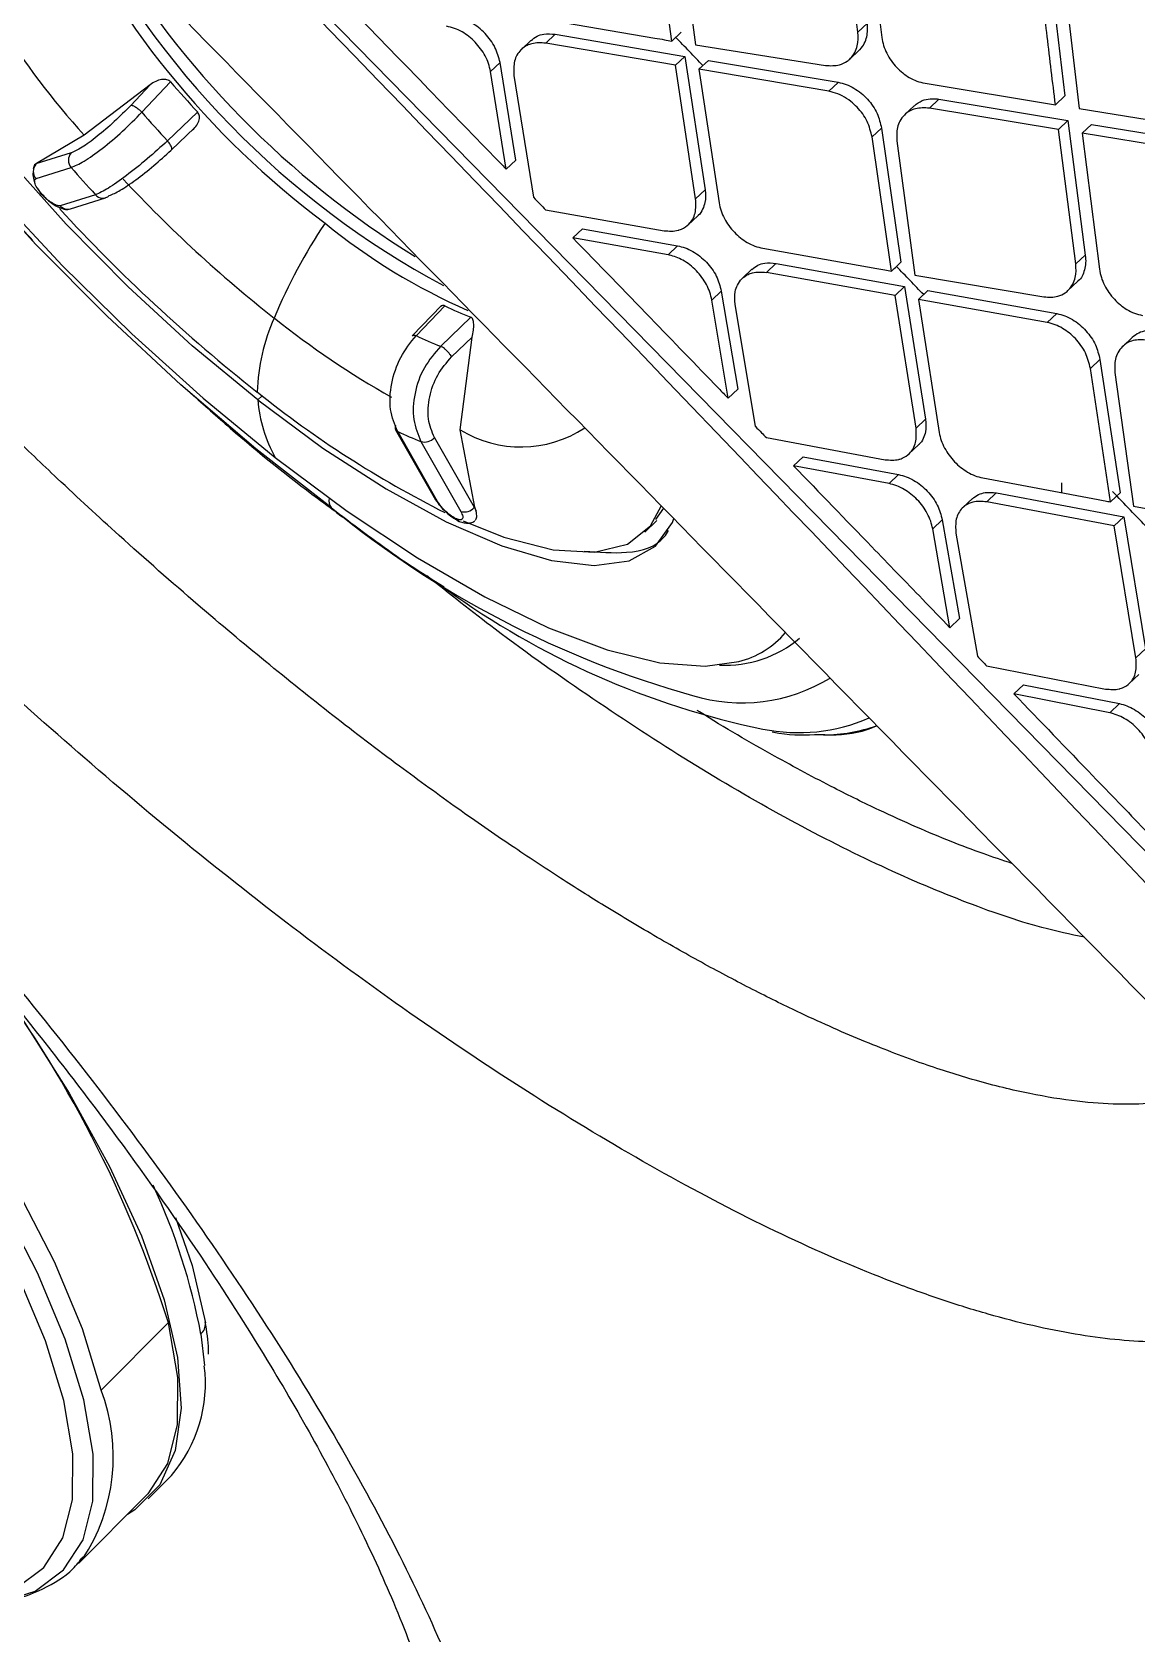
# Model space of a CAD drawing. Extents: x 0 to 84, y -21 to 126.
# Drawn here: x 70.437 to 71.677, y 60.236 to 62.032 of the extents above; entities that cross this region are included whole.
import ezdxf

# ---------------------------------------------------------------- set-up
doc = ezdxf.new("R2010")
doc.units = 0
doc.header["$MEASUREMENT"] = 0
doc.layers.add('1', color=4, linetype='Continuous')

# ---------------------------------------------------------------- blocks, each defined once
blk = doc.blocks.new('PRODIGY')
at = {"layer": '1', "color": 3, "linetype": 'Continuous', "lineweight": 25}
for p, q in [((71.8946, 60.9005), (69.4933, 63.3515)), ((71.1551, 62.0218), (71.1339, 62.1728)), ((71.1619, 62.1687), (71.1815, 62.0174)), ((71.3639, 62.0317), (71.3448, 62.183)), ((71.3716, 62.1788), (71.3906, 62.0259)), ((71.5779, 62.1143), (71.5959, 61.9604)), ((71.5941, 62.1002), (71.6119, 61.9461)), ((71.0096, 62.0465), (71.1361, 62.0251)), ((71.3639, 62.0317), (71.3745, 62.0417)), ((71.0137, 62.0194), (71.0244, 62.0294)), ((71.0244, 62.0294), (71.1697, 62.0046)), ((71.1551, 62.0218), (71.1657, 62.0319)), ((70.9971, 62.0225), (70.9864, 62.0124)), ((71.1591, 61.9946), (71.0137, 62.0194)), ((71.1815, 62.0174), (71.3275, 61.9943)), ((71.3548, 62.0016), (71.3654, 62.0116)), ((70.9517, 61.9876), (70.9624, 61.9977)), ((70.9693, 61.8782), (70.9517, 61.9876)), ((70.98, 61.8883), (70.9624, 61.9977)), ((71.1591, 61.9946), (71.1697, 62.0046)), ((71.1818, 61.845), (71.1591, 61.9946)), ((71.1698, 62.0046), (71.1925, 61.8551)), ((71.1855, 61.9901), (71.1962, 62.0001)), ((71.1855, 61.9901), (71.1883, 61.9709)), ((71.3311, 61.9654), (71.1855, 61.9901)), ((71.1962, 62.0001), (71.3417, 61.9755)), ((70.57, 61.9727), (70.4958, 61.9162)), ((70.57, 61.9727), (70.5482, 61.9496)), ((70.5929, 61.9759), (70.5607, 61.942)), ((70.978, 61.9831), (71, 61.8466)), ((71.1883, 61.9709), (71.208, 61.8404)), ((71.3311, 61.9654), (71.3417, 61.9754)), ((71.4391, 61.9744), (71.5853, 61.9504)), ((71.4441, 61.9466), (71.4547, 61.9566)), ((71.4547, 61.9566), (71.5994, 61.9326)), ((71.5853, 61.9504), (71.5959, 61.9604)), ((70.5894, 61.9098), (70.6232, 61.9419)), ((71.4271, 61.9493), (71.4165, 61.9393)), ((71.5887, 61.9226), (71.4441, 61.9466)), ((71.6119, 61.9461), (71.7585, 61.9224)), ((70.4958, 61.9162), (70.4423, 61.8844)), ((70.594, 61.8999), (70.6194, 61.924)), ((71.3903, 61.9242), (71.3797, 61.9142)), ((71.3903, 61.9242), (71.4121, 61.7738)), ((71.5994, 61.9326), (71.5887, 61.9226)), ((71.6083, 61.7718), (71.5887, 61.9226)), ((71.5994, 61.9326), (71.6189, 61.7818)), ((71.6153, 61.9183), (71.6259, 61.9283)), ((71.7617, 61.8944), (71.6153, 61.9183)), ((71.6153, 61.9183), (71.6348, 61.7658)), ((71.6259, 61.9283), (71.7723, 61.9044)), ((71.4014, 61.7637), (71.3797, 61.9142)), ((71.4075, 61.9099), (71.4277, 61.7591)), ((70.4401, 61.8828), (70.4387, 61.8786)), ((70.4423, 61.8844), (70.4401, 61.8828)), ((70.4401, 61.8828), (70.4418, 61.8839)), ((70.4812, 61.8963), (70.4418, 61.8839)), ((70.4418, 61.8839), (70.4423, 61.8844)), ((70.4419, 61.8675), (70.4813, 61.8799)), ((70.98, 61.8883), (70.9693, 61.8782)), ((70.444, 61.856), (70.447, 61.8513)), ((70.447, 61.8509), (70.4484, 61.8494)), ((70.4493, 61.8493), (70.448, 61.8508)), ((70.5086, 61.8494), (70.4691, 61.837)), ((70.4805, 61.8336), (70.52, 61.8461)), ((71.1818, 61.845), (71.1925, 61.8551)), ((71.0135, 61.8326), (71.1464, 61.8091)), ((71.1735, 61.8158), (71.1842, 61.8259)), ((71.0547, 61.8112), (71.044, 61.8012)), ((71.0547, 61.8112), (71.1615, 61.7922)), ((71.1508, 61.7821), (71.044, 61.8012)), ((71.1508, 61.7821), (71.1615, 61.7922)), ((71.257, 61.7894), (71.3849, 61.7667)), ((71.2612, 61.7624), (71.2719, 61.7725)), ((71.272, 61.7725), (71.4162, 61.7466)), ((71.6083, 61.7718), (71.6189, 61.7818)), ((71.2449, 61.7658), (71.2342, 61.7557)), ((71.4055, 61.7366), (71.2612, 61.7624)), ((71.4277, 61.7591), (71.5725, 61.7349)), ((71.1999, 61.7313), (71.2106, 61.7414)), ((71.2106, 61.7414), (71.229, 61.6314)), ((71.4055, 61.7366), (71.4162, 61.7466)), ((71.429, 61.5878), (71.4055, 61.7366)), ((71.4162, 61.7466), (71.4397, 61.5978)), ((71.4317, 61.7319), (71.4424, 61.742)), ((71.4424, 61.742), (71.5868, 61.7162)), ((71.5994, 61.742), (71.6101, 61.752)), ((70.8966, 61.7251), (70.864, 61.6912)), ((70.9004, 61.7248), (70.8682, 61.6914)), ((71.2183, 61.6213), (71.1999, 61.7313)), ((71.2489, 61.5896), (71.2261, 61.7266)), ((71.4317, 61.7319), (71.4343, 61.7153)), ((71.5761, 61.7062), (71.4317, 61.7319)), ((70.8958, 61.6795), (70.9296, 61.7122)), ((71.4343, 61.7153), (71.455, 61.5829)), ((71.5761, 61.7062), (71.5868, 61.7162)), ((70.9081, 61.6677), (70.931, 61.6899)), ((70.9176, 61.5859), (70.931, 61.6899)), ((71.6715, 61.6895), (71.6609, 61.6794)), ((71.6246, 61.6547), (71.6353, 61.6648)), ((71.6353, 61.6648), (71.6578, 61.5151)), ((71.6471, 61.505), (71.6246, 61.6547)), ((71.6521, 61.6502), (71.6731, 61.5001)), ((71.2183, 61.6213), (71.229, 61.6314)), ((70.6906, 61.6193), (70.6954, 61.6241)), ((71.429, 61.5878), (71.4397, 61.5978)), ((70.8452, 61.586), (70.8899, 61.5075)), ((70.8923, 61.5055), (70.8476, 61.5839)), ((70.9336, 61.4987), (70.8888, 61.5771)), ((70.9341, 61.4992), (70.9176, 61.5859)), ((71.2611, 61.5771), (71.3942, 61.5523)), ((70.8737, 61.5726), (70.9184, 61.4942)), ((71.2916, 61.5456), (71.3023, 61.5557)), ((71.3023, 61.5557), (71.4095, 61.5357)), ((71.421, 61.5588), (71.4317, 61.5689)), ((71.3987, 61.5255), (71.2916, 61.5456)), ((71.3987, 61.5255), (71.4094, 61.5356)), ((71.5039, 61.5319), (71.6332, 61.5076)), ((71.5927, 61.5156), (71.5926, 61.5264)), ((71.4923, 61.5087), (71.4816, 61.4986)), ((71.5083, 61.505), (71.519, 61.5151)), ((71.6514, 61.478), (71.5083, 61.505)), ((71.5191, 61.5151), (71.6621, 61.4881)), ((70.9138, 61.486), (70.9125, 61.4865)), ((70.9341, 61.4992), (70.9336, 61.4987)), ((70.9336, 61.4987), (70.9356, 61.4947)), ((70.9356, 61.4947), (70.9341, 61.4992)), ((71.1248, 61.4712), (71.1382, 61.4841)), ((71.1457, 61.498), (71.1369, 61.4852)), ((71.4478, 61.4747), (71.4585, 61.4848)), ((71.4585, 61.4848), (71.4779, 61.3741)), ((71.6514, 61.478), (71.6621, 61.4881)), ((71.6621, 61.4881), (71.6865, 61.3402)), ((71.6731, 61.5001), (71.8165, 61.4747)), ((70.9157, 61.4836), (70.917, 61.483)), ((71.4671, 61.3639), (71.4478, 61.4747)), ((71.4738, 61.4698), (71.4978, 61.3322)), ((71.6757, 61.33), (71.6514, 61.478)), ((71.4779, 61.3741), (71.4671, 61.3639)), ((71.6757, 61.33), (71.6865, 61.3402)), ((71.5082, 61.3213), (71.6416, 61.2952)), ((71.6681, 61.3014), (71.6788, 61.3115)), ((71.5495, 61.3), (71.5387, 61.2898)), ((71.6463, 61.2686), (71.5387, 61.2898)), ((71.5495, 61.3), (71.6571, 61.2788)), ((71.6463, 61.2686), (71.6571, 61.2788)), ((70.515, 60.5091), (70.5903, 60.5845)), ((70.6269, 60.5719), (70.6307, 60.5365)), ((70.5676, 60.3872), (70.5938, 60.4135)), ((70.4895, 60.3147), (70.5648, 60.39))]:
    blk.add_line(p, q, dxfattribs=at)
at = {"layer": '1', "color": 3, "linetype": 'Continuous', "lineweight": 25, "flags": 128}
for points in [[(70.0684, 62.4443), (70.0687, 62.4251), (70.077, 62.3706), (70.0956, 62.3088), (70.1244, 62.2407), (70.1629, 62.1674), (70.2103, 62.0902), (70.2659, 62.0105), (70.3287, 61.9295), (70.3977, 61.8488), (70.4716, 61.7696), (70.5493, 61.6933), (70.6293, 61.6213), (70.7103, 61.5547)], [(70.7729, 61.4987), (70.6885, 61.5644), (70.6043, 61.6363), (70.5217, 61.7131), (70.4418, 61.7938), (70.3661, 61.877), (70.2956, 61.9613), (70.2316, 62.0456), (70.1749, 62.1284), (70.1265, 62.2084), (70.0872, 62.2844), (70.0576, 62.3552), (70.039, 62.4161)], [(70.6906, 61.6193), (70.6172, 61.6801), (70.5451, 61.7463), (70.4758, 61.8166), (70.4108, 61.8892), (70.3518, 61.9627), (70.2999, 62.0353), (70.2564, 62.1055), (70.2221, 62.1716), (70.1979, 62.2323), (70.1844, 62.286), (70.1817, 62.3318), (70.19, 62.3684), (70.2091, 62.3951), (70.2386, 62.4114), (70.2479, 62.4138)], [(70.447, 61.8513), (70.447, 61.8512), (70.447, 61.8509), (70.4474, 61.8507), (70.448, 61.8508)], [(70.4493, 61.8493), (70.4487, 61.8492), (70.4484, 61.8494)], [(70.6906, 61.6193), (70.7637, 61.5654), (70.8346, 61.5195), (70.902, 61.4827), (70.9643, 61.4557), (71.02, 61.4393), (71.068, 61.4337), (71.1072, 61.4391), (71.1366, 61.4553), (71.1557, 61.4821), (71.1575, 61.4864)], [(70.515, 60.5091), (70.4939, 60.5777), (70.4625, 60.6528), (70.4213, 60.7331), (70.3707, 60.8177), (70.3116, 60.9051), (70.2449, 60.9942), (70.1714, 61.0837), (70.0923, 61.1723), (70.0088, 61.2586), (69.9219, 61.3413), (69.8331, 61.4194), (69.7436, 61.4917), (69.6547, 61.5571)], [(70.3767, 60.2682), (70.3994, 60.2707), (70.4411, 60.2838), (70.4729, 60.3075), (70.4946, 60.3413), (70.5057, 60.3847), (70.506, 60.4372), (70.4957, 60.498), (70.4747, 60.5661), (70.4435, 60.6406), (70.4025, 60.7205), (70.3523, 60.8045), (70.2936, 60.8913), (70.2273, 60.9799), (70.1543, 61.0688), (70.0758, 61.1567), (69.9928, 61.2424), (69.9065, 61.3247), (69.8183, 61.4023), (69.7294, 61.474), (69.641, 61.539)], [(70.7103, 61.5547), (70.7909, 61.4947), (70.8697, 61.4423), (70.9455, 61.3984), (71.0168, 61.3639), (71.0825, 61.3391), (71.1415, 61.3247), (71.1926, 61.3208), (71.2301, 61.326)], [(70.3241, 60.2719), (70.3287, 60.2716), (70.3786, 60.274), (70.4195, 60.2869), (70.4508, 60.3101), (70.4721, 60.3433), (70.483, 60.386), (70.4833, 60.4376), (70.4731, 60.4973), (70.4526, 60.5642), (70.4219, 60.6374), (70.3817, 60.7158), (70.3323, 60.7983), (70.2747, 60.8837), (70.2095, 60.9706), (70.1379, 61.0579), (70.0607, 61.1443), (69.9791, 61.2285), (69.8944, 61.3093), (69.8077, 61.3855), (69.7204, 61.456), (69.6336, 61.5198)], [(71.6471, 61.505), (71.6531, 61.5107), (71.6578, 61.5151)], [(70.921, 61.4836), (70.9668, 61.4656), (71.0219, 61.4513), (71.0684, 61.4486), (71.1052, 61.4577), (71.1313, 61.4783), (71.1434, 61.5008)], [(70.4018, 60.9619), (70.4246, 60.9285), (70.479, 60.8422), (70.5244, 60.7597), (70.5601, 60.682), (70.5856, 60.6103), (70.6006, 60.5457), (70.6047, 60.489), (70.598, 60.4412), (70.5806, 60.403), (70.5526, 60.3748), (70.5444, 60.3696)], [(70.5985, 60.7027), (70.617, 60.6487), (70.6319, 60.5844)], [(70.5903, 60.5845), (70.6007, 60.5233), (70.6004, 60.4705), (70.5892, 60.4267), (70.5675, 60.3927), (70.5648, 60.39)], [(70.4895, 60.3147), (70.4921, 60.3174), (70.4942, 60.3197)]]:
    blk.add_lwpolyline(points, dxfattribs=at)
at = {"layer": '1', "color": 3, "linetype": 'Continuous', "lineweight": 25}
for centre, radius, start, end in [((71.1604, 62.5175), 0.8962, 201.8123, 222.1368), ((71.3544, 62.6048), 0.9828, 204.7291, 233.2335), ((71.3637, 62.6142), 0.9834, 206.8603, 241.7986), ((71.4144, 62.6656), 1.0409, 210.6988, 238.2887), ((71.5088, 62.7636), 1.208, 220.6959, 222.8582), ((71.4777, 62.7324), 1.2107, 220.7566, 222.7964), ((70.4509, 61.8757), 0.0122, 138.1931, 222.3981), ((70.4904, 61.8882), 0.0122, 138.213, 222.3782), ((71.5754, 62.8299), 1.4489, 220.9671, 222.5835), ((71.6364, 62.8884), 1.4987, 222.9591, 231.7689), ((70.5168, 61.8563), 0.0107, 219.9116, 312.5954), ((71.8623, 63.115), 1.8934, 222.5771, 231.7424), ((70.4774, 61.8441), 0.0109, 220.5424, 286.5602), ((71.2821, 61.4719), 0.6211, 146.1829, 157.3386), ((71.2009, 62.3495), 0.687, 230.7377, 246.4467), ((71.0766, 62.0918), 0.4071, 244.3638, 248.8319), ((70.9068, 61.6221), 0.2169, 155.7478, 178.3676), ((71.3394, 62.5026), 1.0117, 231.4588, 240.4538), ((71.0441, 62.0601), 0.4085, 244.493, 248.7028), ((71.434, 62.5551), 1.1885, 231.2433, 243.3241), ((70.8484, 61.6319), 0.1582, 184.5402, 209.199), ((70.8497, 61.5886), 0.00512, 151.382, 245.3404), ((71.0525, 62.0216), 0.4832, 244.9094, 248.284), ((70.8775, 61.5876), 0.0155, 255.7698, 317.0767), ((70.9858, 61.6971), 0.1305, 238.4992, 303.2968), ((70.7834, 61.5064), 0.013, 168.164, 216.2343), ((70.8941, 61.51), 0.00481, 210.4512, 248.3275), ((71.4778, 62.3595), 1.1126, 230.6862, 254.3766), ((70.8644, 61.5939), 0.132, 226.1098, 233.2876), ((70.9185, 61.4898), 0.00682, 208.6569, 245.844), ((70.9196, 61.4891), 0.00664, 208.2548, 255.5526), ((70.9222, 61.5092), 0.0155, 255.7567, 317.085), ((71.4461, 62.1587), 0.9279, 234.0666, 258.2538), ((71.2054, 61.4241), 0.1012, 284.1224, 319.6297), ((71.2152, 61.4503), 0.1285, 267.116, 310.3404), ((71.2338, 61.4689), 0.1892, 252.9161, 301.466), ((71.2971, 61.4457), 0.1994, 258.4591, 293.427), ((71.3241, 61.4295), 0.1857, 270.3815, 289.1178), ((69.3401, 60.1929), 1.3101, 17.3889, 37.1391), ((69.9391, 60.4431), 0.6997, 10.6125, 25.0144), ((70.6156, 60.5837), 0.0163, 313.7309, 2.3058), ((70.473, 60.5167), 0.1589, 319.4923, 7.1476), ((70.3186, 60.4348), 0.21, 326.7409, 20.7263)]:
    blk.add_arc(centre, radius, start, end, dxfattribs=at)
for points, knots in [([(65.9062, 66.8263), (66.0398, 66.6902), (66.3114, 66.4135), (66.7112, 66.0071), (67.0952, 65.617), (67.4487, 65.2582), (67.7716, 64.9305), (68.0462, 64.6519), (68.2761, 64.4186), (68.4654, 64.2264), (68.6359, 64.0533), (68.7883, 63.8985), (68.9326, 63.7518), (69.0977, 63.5839), (69.2992, 63.3791), (69.5434, 63.1306), (69.8182, 62.8509), (70.1236, 62.5399), (70.4595, 62.1977), (70.8181, 61.8321), (71.1983, 61.4444), (71.5992, 61.0358), (72.0275, 60.5996), (72.4687, 60.1506), (72.7675, 59.8472), (72.9142, 59.6983)], [0, 0, 0, 0, 0.057228, 0.116342, 0.171086, 0.221472, 0.267495, 0.309155, 0.33883, 0.365816, 0.390114, 0.411724, 0.431001, 0.451886, 0.482371, 0.517227, 0.556456, 0.600057, 0.648032, 0.700383, 0.753757, 0.811031, 0.872192, 0.937257, 1, 1, 1, 1]), ([(72.9374, 59.7558), (72.937, 59.7562), (72.9338, 59.7596), (72.923, 59.771), (72.8846, 59.8115), (72.7414, 59.9628), (72.1845, 60.5521), (71.084, 61.7179), (70.0741, 62.7531), (69.4924, 63.3494)], [0, 0, 0, 0, 0.000353, 0.002828, 0.009436, 0.033986, 0.128384, 0.49802, 1, 1, 1, 1]), ([(71.9162, 60.6501), (71.9144, 60.6477), (71.9107, 60.643), (71.9047, 60.6362), (71.8985, 60.6298), (71.892, 60.6236), (71.8852, 60.6177), (71.8781, 60.6121), (71.8707, 60.6068), (71.863, 60.6018), (71.855, 60.5971), (71.8467, 60.5927), (71.8382, 60.5886), (71.8135, 60.578), (71.7686, 60.5657), (71.6945, 60.561), (71.6088, 60.5696), (71.5275, 60.5884), (71.4576, 60.6101), (71.3842, 60.6366), (71.2871, 60.678), (71.1635, 60.7412), (71.0349, 60.8162), (70.9035, 60.9014), (70.7721, 60.9949), (70.6413, 61.0959), (70.5142, 61.2013), (70.3905, 61.3108), (70.2713, 61.423), (70.1553, 61.539), (70.0414, 61.66), (69.9301, 61.786), (69.8218, 61.9171), (69.7195, 62.0506), (69.6251, 62.1845), (69.5401, 62.3168), (69.466, 62.4455), (69.4048, 62.5682), (69.3568, 62.6831), (69.3223, 62.7888), (69.3016, 62.8835), (69.2943, 62.967), (69.2988, 63.0269), (69.3083, 63.0692), (69.3164, 63.0929), (69.3242, 63.1104), (69.3306, 63.1226), (69.3376, 63.1343), (69.3429, 63.1415), (69.3455, 63.1451)], [0, 0, 0, 0, 0.004846, 0.00969, 0.014534, 0.019379, 0.024226, 0.029076, 0.033931, 0.038791, 0.043658, 0.048532, 0.053415, 0.058308, 0.089235, 0.120012, 0.152032, 0.18434, 0.200734, 0.217099, 0.250018, 0.282937, 0.315683, 0.3481, 0.380014, 0.410781, 0.441715, 0.470949, 0.500015, 0.529147, 0.558258, 0.58875, 0.620001, 0.652036, 0.68433, 0.71708, 0.749997, 0.782917, 0.815661, 0.848077, 0.879993, 0.910754, 0.941692, 0.956519, 0.971325, 0.978527, 0.985704, 0.992861, 1, 1, 1, 1]), ([(71.7801, 60.8516), (71.7781, 60.8505), (71.7632, 60.8418), (71.723, 60.8327), (71.6678, 60.8279), (71.6093, 60.8323), (71.556, 60.8408), (71.4984, 60.855), (71.4367, 60.8745), (71.3715, 60.8993), (71.3081, 60.9273), (71.2486, 60.9565), (71.1949, 60.9848), (71.1384, 61.0166), (71.0832, 61.0495), (71.0287, 61.0839), (70.9739, 61.1201), (70.9136, 61.1618), (70.8467, 61.2104), (70.7747, 61.2653), (70.6993, 61.3256), (70.6192, 61.3927), (70.5412, 61.4614), (70.4714, 61.5257), (70.386, 61.6073), (70.2854, 61.7089), (70.152, 61.8543), (70.0336, 61.9952), (69.927, 62.1349), (69.8627, 62.2267), (69.821, 62.2899), (69.7969, 62.3275), (69.7715, 62.3687), (69.7471, 62.4099), (69.7274, 62.4448), (69.7162, 62.4652), (69.7069, 62.4825), (69.684, 62.5261), (69.6525, 62.5915), (69.6203, 62.6693), (69.5965, 62.7371), (69.5788, 62.8009), (69.5645, 62.8745), (69.5604, 62.9521), (69.571, 63.024), (69.5912, 63.058), (69.6001, 63.0729)], [0, 0, 0, 0, 0.0043841, 0.0331205, 0.0701719, 0.0913783, 0.1142203, 0.138694, 0.1604653, 0.1837971, 0.2086498, 0.225393, 0.2426575, 0.2604174, 0.2786437, 0.2935702, 0.3099985, 0.3278784, 0.3471458, 0.368964, 0.3909146, 0.4129376, 0.4389606, 0.4595471, 0.4749952, 0.5159129, 0.5522433, 0.603997, 0.6386969, 0.6742971, 0.6851693, 0.6955238, 0.7084411, 0.7228629, 0.7338137, 0.7412805, 0.742342, 0.7504288, 0.7832638, 0.8071537, 0.8317052, 0.8577553, 0.8817325, 0.9239756, 0.9666536, 1, 1, 1, 1]), ([(68.373, 62.1726), (68.3748, 62.1749), (68.3785, 62.1797), (68.3845, 62.1865), (68.3907, 62.1929), (68.3972, 62.1991), (68.404, 62.205), (68.4111, 62.2106), (68.4185, 62.2159), (68.4262, 62.2209), (68.4342, 62.2256), (68.4425, 62.23), (68.451, 62.2341), (68.4757, 62.2447), (68.5206, 62.257), (68.5947, 62.2617), (68.6804, 62.2531), (68.7617, 62.2343), (68.8316, 62.2126), (68.905, 62.1861), (69.0021, 62.1447), (69.1257, 62.0815), (69.2543, 62.0065), (69.3857, 61.9213), (69.5171, 61.8278), (69.6479, 61.7268), (69.775, 61.6214), (69.8987, 61.5119), (70.0179, 61.3997), (70.1339, 61.2837), (70.2478, 61.1627), (70.3591, 61.0367), (70.4674, 60.9056), (70.5697, 60.7721), (70.6641, 60.6381), (70.7491, 60.5059), (70.8232, 60.3772), (70.8844, 60.2545), (70.9324, 60.1396), (70.9669, 60.0339), (70.9876, 59.9392), (70.9949, 59.8557), (70.9904, 59.7958), (70.9809, 59.7535), (70.9728, 59.7298), (70.965, 59.7123), (70.9586, 59.7001), (70.9516, 59.6884), (70.9463, 59.6812), (70.9437, 59.6776)], [0, 0, 0, 0, 0.004846, 0.00969, 0.014534, 0.019379, 0.024226, 0.029076, 0.033931, 0.038791, 0.043658, 0.048532, 0.053415, 0.058308, 0.089235, 0.120012, 0.152032, 0.18434, 0.200734, 0.217099, 0.250018, 0.282937, 0.315683, 0.3481, 0.380014, 0.410781, 0.441715, 0.470949, 0.500015, 0.529147, 0.558258, 0.58875, 0.620001, 0.652036, 0.68433, 0.71708, 0.749997, 0.782917, 0.815661, 0.848077, 0.879993, 0.910754, 0.941692, 0.956518, 0.971325, 0.978527, 0.985704, 0.992861, 1, 1, 1, 1]), ([(70.9437, 59.6776), (70.9418, 59.6752), (70.9381, 59.6705), (70.9322, 59.6637), (70.926, 59.6572), (70.9195, 59.651), (70.9127, 59.6452), (70.9056, 59.6396), (70.8982, 59.6343), (70.8905, 59.6293), (70.8825, 59.6246), (70.8742, 59.6202), (70.8656, 59.616), (70.841, 59.6055), (70.796, 59.5932), (70.722, 59.5885), (70.6363, 59.5971), (70.555, 59.6159), (70.4851, 59.6376), (70.4117, 59.664), (70.3146, 59.7055), (70.191, 59.7686), (70.0624, 59.8437), (69.931, 59.9289), (69.7995, 60.0224), (69.6688, 60.1233), (69.5416, 60.2288), (69.4179, 60.3382), (69.2987, 60.4504), (69.1827, 60.5665), (69.0689, 60.6875), (68.9576, 60.8135), (68.8492, 60.9446), (68.7469, 61.0781), (68.6525, 61.212), (68.5676, 61.3442), (68.4935, 61.473), (68.4322, 61.5956), (68.3843, 61.7106), (68.3498, 61.8163), (68.3291, 61.911), (68.3218, 61.9945), (68.3263, 62.0544), (68.3357, 62.0967), (68.3438, 62.1203), (68.3516, 62.1378), (68.3581, 62.1501), (68.3651, 62.1617), (68.3704, 62.169), (68.373, 62.1726)], [0, 0, 0, 0, 0.004846, 0.00969, 0.014534, 0.019379, 0.024226, 0.029076, 0.033931, 0.038791, 0.043658, 0.048532, 0.053415, 0.058308, 0.089235, 0.120012, 0.152032, 0.18434, 0.200734, 0.217099, 0.250018, 0.282937, 0.315683, 0.3481, 0.380014, 0.410781, 0.441715, 0.470949, 0.500015, 0.529147, 0.558258, 0.58875, 0.620001, 0.652036, 0.68433, 0.71708, 0.749997, 0.782917, 0.815661, 0.848077, 0.879993, 0.910754, 0.941692, 0.956518, 0.971325, 0.978527, 0.985704, 0.992861, 1, 1, 1, 1]), ([(68.7186, 62.1718), (68.7267, 62.1739), (68.7415, 62.1777), (68.7768, 62.1759), (68.8124, 62.1706), (68.8431, 62.164), (68.8725, 62.1565), (68.9136, 62.1444), (68.9803, 62.1207), (69.0788, 62.0774), (69.1925, 62.0181), (69.3109, 61.9476), (69.4271, 61.8708), (69.5449, 61.7864), (69.6692, 61.6901), (69.8042, 61.5774), (69.9345, 61.4599), (70.0585, 61.3403), (70.176, 61.2196), (70.2943, 61.0896), (70.4165, 60.9451), (70.5304, 60.7982), (70.6289, 60.6579), (70.7024, 60.5423), (70.7585, 60.4451), (70.805, 60.3559), (70.8382, 60.2834), (70.8633, 60.2206), (70.8811, 60.1697), (70.8964, 60.1176), (70.9071, 60.0682), (70.9123, 60.0257), (70.9105, 60.0084), (70.9095, 59.9993)], [0, 0, 0, 0, 0.040146, 0.073526, 0.099264, 0.116738, 0.128326, 0.141135, 0.17162, 0.208664, 0.248082, 0.285283, 0.320071, 0.352934, 0.388464, 0.427239, 0.468692, 0.501339, 0.536985, 0.576006, 0.614375, 0.661191, 0.702337, 0.737288, 0.765773, 0.793838, 0.826364, 0.844325, 0.866285, 0.893304, 0.924973, 0.960754, 1, 1, 1, 1]), ([(70.1487, 62.1643), (70.1498, 62.1625), (70.1731, 62.1233), (70.2256, 62.0505), (70.3049, 61.9473), (70.3762, 61.8634), (70.4221, 61.8152), (70.4384, 61.7981)], [0, 0, 0, 0, 0.014681, 0.305402, 0.583524, 0.851976, 1, 1, 1, 1]), ([(70.8773, 59.9329), (70.8756, 59.9307), (70.8723, 59.9264), (70.8669, 59.9203), (70.8612, 59.9143), (70.8551, 59.9087), (70.8488, 59.9033), (70.8421, 59.8981), (70.8351, 59.8932), (70.8278, 59.8886), (70.8201, 59.8843), (70.8121, 59.8803), (70.8037, 59.8765), (70.7951, 59.8731), (70.786, 59.87), (70.7767, 59.8672), (70.7607, 59.8631), (70.7311, 59.8579), (70.6808, 59.8556), (70.6103, 59.8625), (70.5267, 59.8813), (70.4314, 59.9131), (70.3309, 59.956), (70.2214, 60.0118), (70.1126, 60.0749), (69.9968, 60.1497), (69.8822, 60.2311), (69.7644, 60.322), (69.618, 60.4433), (69.4706, 60.5777), (69.3258, 60.7232), (69.2124, 60.8453), (69.1018, 60.9734), (68.9937, 61.1092), (68.8969, 61.2429), (68.8104, 61.3753), (68.7554, 61.4699), (68.7118, 61.5529), (68.6783, 61.6228), (68.6435, 61.7071), (68.6162, 61.7887), (68.5987, 61.8619), (68.5918, 61.9145), (68.5901, 61.9493), (68.5901, 61.9722), (68.5915, 61.9939), (68.5941, 62.0143), (68.5978, 62.0335), (68.6027, 62.0515), (68.6087, 62.0682), (68.6158, 62.0837), (68.6238, 62.098), (68.63, 62.1067), (68.633, 62.111)], [0, 0, 0, 0, 0.0050201, 0.0100724, 0.0151567, 0.0202726, 0.0254196, 0.0305975, 0.0358058, 0.041044, 0.0463117, 0.0516085, 0.0569338, 0.0622872, 0.067668, 0.0730757, 0.0785097, 0.0943956, 0.1200509, 0.1504842, 0.1843674, 0.2155713, 0.2500284, 0.2819464, 0.3157203, 0.3451496, 0.3800121, 0.4107816, 0.4417667, 0.4999585, 0.5327846, 0.5668557, 0.6020133, 0.6381234, 0.6779645, 0.7123408, 0.7499459, 0.7607629, 0.7875638, 0.8150476, 0.8434464, 0.8729878, 0.8979075, 0.9085714, 0.9191452, 0.9296243, 0.9400044, 0.9502814, 0.9604516, 0.9705115, 0.9804581, 0.9902884, 1, 1, 1, 1]), ([(71.5853, 61.9504), (71.5823, 61.9759), (71.5763, 62.025), (71.5707, 62.0747), (71.5679, 62.0989), (71.5679, 62.0993), (71.5677, 62.101), (71.5674, 62.1026), (71.5673, 62.1042), (71.5673, 62.1043), (71.5673, 62.1044), (71.5673, 62.1044)], [0, 0, 0, 0, 0.49733, 0.959969, 0.966027, 0.968166, 0.968423, 0.997881, 0.9994, 0.999937, 1, 1, 1, 1]), ([(70.7961, 62.0566), (70.825, 62.0269), (70.8797, 61.9705), (70.9374, 61.911), (70.9663, 61.8813), (70.9693, 61.8782)], [0, 0, 0, 0, 0.5, 0.948209, 1, 1, 1, 1]), ([(70.9624, 61.9977), (70.9609, 62.0034), (70.9579, 62.0148), (70.9461, 62.031), (70.9331, 62.0411), (70.9217, 62.0465), (70.916, 62.0478), (70.9131, 62.0484)], [0, 0, 0, 0, 0.244865, 0.492328, 0.743295, 0.871041, 1, 1, 1, 1]), ([(71.3653, 62.0117), (71.3656, 62.0119), (71.368, 62.0139), (71.3711, 62.0187), (71.3749, 62.0281), (71.3747, 62.0364), (71.3745, 62.0417)], [0, 0, 0, 0, 0.037608, 0.307483, 0.558105, 1, 1, 1, 1]), ([(70.9517, 61.9876), (70.9511, 61.9906), (70.9498, 61.9964), (70.9447, 62.0079), (70.9351, 62.0211), (70.9223, 62.031), (70.9112, 62.0364), (70.9054, 62.0377), (70.9025, 62.0384)], [0, 0, 0, 0, 0.129014, 0.255501, 0.500103, 0.740851, 0.868218, 1, 1, 1, 1]), ([(70.9972, 62.0224), (70.9993, 62.0241), (71.0034, 62.0274), (71.0126, 62.0303), (71.02, 62.0297), (71.0244, 62.0294)], [0, 0, 0, 0, 0.301212, 0.584195, 1, 1, 1, 1]), ([(71.1361, 62.0251), (71.1397, 62.0245), (71.146, 62.0234), (71.1523, 62.0223), (71.1551, 62.0218)], [0, 0, 0, 0, 0.559962, 1, 1, 1, 1]), ([(71.19, 61.9943), (71.1849, 61.9995), (71.1748, 62.0101), (71.1646, 62.0206), (71.1594, 62.0259)], [0, 0, 0, 0, 0.496741, 1, 1, 1, 1]), ([(71.3275, 61.9943), (71.3329, 61.9941), (71.3419, 61.9937), (71.3508, 61.9982), (71.3564, 62.003), (71.3605, 62.0086), (71.3643, 62.0182), (71.364, 62.0264), (71.3639, 62.0317)], [0, 0, 0, 0, 0.248977, 0.413119, 0.499205, 0.639541, 0.769904, 1, 1, 1, 1]), ([(71.3906, 62.0259), (71.3912, 62.0228), (71.3923, 62.0169), (71.3971, 62.0051), (71.4064, 61.9919), (71.419, 61.9819), (71.4301, 61.9765), (71.436, 61.9751), (71.4391, 61.9744)], [0, 0, 0, 0, 0.1282644, 0.254604, 0.5005676, 0.7345832, 0.8634845, 1, 1, 1, 1]), ([(71.0137, 62.0194), (71.0082, 62.0197), (71.0007, 62.0201), (70.9916, 62.0166), (70.984, 62.0111), (70.9773, 61.9999), (70.9778, 61.9887), (70.978, 61.9831)], [0, 0, 0, 0, 0.249481, 0.342738, 0.500393, 0.750377, 1, 1, 1, 1]), ([(70.5929, 61.9759), (70.5923, 61.9765), (70.5911, 61.9776), (70.5887, 61.9786), (70.5859, 61.9789), (70.5815, 61.9785), (70.5758, 61.9768), (70.572, 61.9741), (70.57, 61.9727)], [0, 0, 0, 0, 0.094209, 0.190476, 0.298323, 0.424544, 0.701616, 1, 1, 1, 1]), ([(71.3417, 61.9755), (71.3447, 61.9748), (71.3506, 61.9734), (71.3594, 61.9691), (71.3676, 61.9635), (71.377, 61.9545), (71.3863, 61.941), (71.389, 61.9297), (71.3903, 61.9242)], [0, 0, 0, 0, 0.134031, 0.265409, 0.394201, 0.520489, 0.76473, 1, 1, 1, 1]), ([(71.3797, 61.9142), (71.3782, 61.9201), (71.3754, 61.9319), (71.3654, 61.9455), (71.3554, 61.9547), (71.3463, 61.9606), (71.3378, 61.964), (71.3328, 61.9651), (71.3311, 61.9655)], [0, 0, 0, 0, 0.25068, 0.499547, 0.623615, 0.771016, 0.922894, 1, 1, 1, 1]), ([(71.4272, 61.9492), (71.43, 61.9514), (71.435, 61.9553), (71.4437, 61.9571), (71.4502, 61.9572), (71.4535, 61.9567), (71.4547, 61.9566)], [0, 0, 0, 0, 0.375202, 0.682556, 0.890875, 1, 1, 1, 1]), ([(70.5482, 61.9496), (70.5421, 61.9435), (70.53, 61.9312), (70.5102, 61.9143), (70.4924, 61.9013), (70.485, 61.8979), (70.4812, 61.8963)], [0, 0, 0, 0, 0.249816, 0.500216, 0.750495, 1, 1, 1, 1]), ([(70.4813, 61.8799), (70.4857, 61.8818), (70.4945, 61.8857), (70.5158, 61.9007), (70.5393, 61.9202), (70.5535, 61.9347), (70.5607, 61.942)], [0, 0, 0, 0, 0.25003, 0.500033, 0.750024, 1, 1, 1, 1]), ([(70.5482, 61.9496), (70.5485, 61.9497), (70.5491, 61.9498), (70.5509, 61.9493), (70.5536, 61.9479), (70.5567, 61.9457), (70.559, 61.9437), (70.5601, 61.9426), (70.5607, 61.942)], [0, 0, 0, 0, 0.124779, 0.249378, 0.500067, 0.750638, 0.875347, 1, 1, 1, 1]), ([(70.6162, 61.921), (70.618, 61.9225), (70.6215, 61.9256), (70.6242, 61.9308), (70.6253, 61.9348), (70.6253, 61.9375), (70.6247, 61.94), (70.6237, 61.9413), (70.6232, 61.9419)], [0, 0, 0, 0, 0.298244, 0.575103, 0.701458, 0.809393, 0.905693, 1, 1, 1, 1]), ([(71.4441, 61.9466), (71.4386, 61.9468), (71.4278, 61.9473), (71.4168, 61.9407), (71.4108, 61.9325), (71.407, 61.9231), (71.4073, 61.915), (71.4075, 61.9099)], [0, 0, 0, 0, 0.249106, 0.498535, 0.642582, 0.774313, 1, 1, 1, 1]), ([(70.5894, 61.9098), (70.5819, 61.9031), (70.5668, 61.8895), (70.5429, 61.8703), (70.5217, 61.8552), (70.5129, 61.8514), (70.5086, 61.8494)], [0, 0, 0, 0, 0.24998, 0.499957, 0.74998, 1, 1, 1, 1]), ([(70.524, 61.8484), (70.5278, 61.85), (70.5353, 61.8533), (70.5536, 61.8657), (70.5741, 61.8818), (70.5869, 61.8934), (70.5932, 61.8992)], [0, 0, 0, 0, 0.24977, 0.500124, 0.750438, 1, 1, 1, 1]), ([(70.5943, 61.901), (70.5942, 61.9016), (70.594, 61.9028), (70.5929, 61.9051), (70.5913, 61.9075), (70.59, 61.9091), (70.5894, 61.9098)], [0, 0, 0, 0, 0.2594183, 0.5189967, 0.7684795, 1, 1, 1, 1]), ([(70.5932, 61.8992), (70.5935, 61.8994), (70.5942, 61.8997), (70.5942, 61.9006), (70.5943, 61.901)], [0, 0, 0, 0, 0.481279, 1, 1, 1, 1]), ([(70.4387, 61.8759), (70.4386, 61.8751), (70.4382, 61.8722), (70.4388, 61.8679), (70.4401, 61.8646), (70.4404, 61.864)], [0, 0, 0, 0, 0.241189, 0.853694, 1, 1, 1, 1]), ([(70.448, 61.8508), (70.4462, 61.853), (70.4426, 61.8573), (70.4402, 61.8627), (70.4399, 61.8662), (70.4412, 61.8671), (70.4419, 61.8675)], [0, 0, 0, 0, 0.279652, 0.559249, 0.779576, 1, 1, 1, 1]), ([(70.4483, 61.8498), (70.4495, 61.8486), (70.4519, 61.8461), (70.4573, 61.8415), (70.4645, 61.8366), (70.4713, 61.8337), (70.4761, 61.8328), (70.478, 61.8331), (70.4789, 61.8333)], [0, 0, 0, 0, 0.12053, 0.24059, 0.483235, 0.734137, 0.864685, 1, 1, 1, 1]), ([(70.4691, 61.837), (70.4678, 61.837), (70.4653, 61.8369), (70.4596, 61.84), (70.454, 61.8444), (70.4509, 61.8477), (70.4493, 61.8493)], [0, 0, 0, 0, 0.279484, 0.559034, 0.779452, 1, 1, 1, 1]), ([(71, 61.8466), (71.0025, 61.844), (71.007, 61.8393), (71.0115, 61.8347), (71.0135, 61.8326)], [0, 0, 0, 0, 0.559961, 1, 1, 1, 1]), ([(71.1464, 61.8091), (71.1519, 61.8087), (71.1575, 61.8083), (71.1626, 61.8097), (71.164, 61.8101), (71.1683, 61.8117), (71.1757, 61.8168), (71.1825, 61.8282), (71.182, 61.8394), (71.1818, 61.845)], [0, 0, 0, 0, 0.249558, 0.257725, 0.272533, 0.322118, 0.500473, 0.750548, 1, 1, 1, 1]), ([(71.1925, 61.8551), (71.1928, 61.8501), (71.1933, 61.8421), (71.1897, 61.8328), (71.1869, 61.8278), (71.1844, 61.8261), (71.1841, 61.826)], [0, 0, 0, 0, 0.428352, 0.685924, 0.971906, 1, 1, 1, 1]), ([(71.208, 61.8404), (71.2087, 61.8374), (71.2099, 61.8315), (71.215, 61.82), (71.2245, 61.8069), (71.2372, 61.7969), (71.2483, 61.7915), (71.2541, 61.7901), (71.257, 61.7894)], [0, 0, 0, 0, 0.130044, 0.256861, 0.500031, 0.73926, 0.867014, 1, 1, 1, 1]), ([(71.044, 61.8012), (71.0731, 61.7712), (71.1276, 61.7149), (71.1856, 61.655), (71.2147, 61.625), (71.2183, 61.6213)], [0, 0, 0, 0, 0.50001, 0.938372, 1, 1, 1, 1]), ([(71.1615, 61.7922), (71.1643, 61.7915), (71.17, 61.7902), (71.1786, 61.7861), (71.1867, 61.7806), (71.1963, 61.7718), (71.2062, 61.7584), (71.2091, 61.747), (71.2106, 61.7414)], [0, 0, 0, 0, 0.129408, 0.257398, 0.384051, 0.509533, 0.756274, 1, 1, 1, 1]), ([(71.1999, 61.7313), (71.1993, 61.7343), (71.198, 61.7401), (71.1929, 61.7515), (71.1831, 61.7649), (71.1683, 61.7766), (71.1565, 61.7808), (71.1513, 61.782), (71.1508, 61.7821)], [0, 0, 0, 0, 0.12906, 0.2556, 0.50041, 0.74992, 0.97342, 1, 1, 1, 1]), ([(71.245, 61.7657), (71.2471, 61.7674), (71.2512, 61.7707), (71.2604, 61.7735), (71.2676, 61.7729), (71.2719, 61.7725)], [0, 0, 0, 0, 0.304236, 0.587716, 1, 1, 1, 1]), ([(71.4014, 61.7637), (71.4034, 61.7656), (71.407, 61.769), (71.4105, 61.7723), (71.4121, 61.7738)], [0, 0, 0, 0, 0.560039, 1, 1, 1, 1]), ([(71.5725, 61.7349), (71.5778, 61.7346), (71.5867, 61.7342), (71.5954, 61.7385), (71.6011, 61.7433), (71.6051, 61.7489), (71.6088, 61.7583), (71.6085, 61.7665), (71.6083, 61.7718)], [0, 0, 0, 0, 0.248894, 0.411665, 0.499163, 0.639521, 0.769909, 1, 1, 1, 1]), ([(71.6189, 61.7818), (71.6192, 61.7788), (71.6196, 61.7729), (71.6175, 61.7627), (71.6146, 61.7549), (71.6103, 61.7525), (71.6099, 61.7522)], [0, 0, 0, 0, 0.249646, 0.49261, 0.957059, 1, 1, 1, 1]), ([(71.2261, 61.7266), (71.2258, 61.7315), (71.2252, 61.7393), (71.2285, 61.7487), (71.2333, 61.7555), (71.2394, 61.7598), (71.2484, 61.7633), (71.2558, 61.7628), (71.2612, 61.7624)], [0, 0, 0, 0, 0.216696, 0.350251, 0.500342, 0.66001, 0.750474, 1, 1, 1, 1]), ([(71.3849, 61.7667), (71.388, 61.7661), (71.3935, 61.7652), (71.399, 61.7642), (71.4014, 61.7637)], [0, 0, 0, 0, 0.560059, 1, 1, 1, 1]), ([(71.4376, 61.7374), (71.4325, 61.7427), (71.4224, 61.7532), (71.4122, 61.7638), (71.4071, 61.7691)], [0, 0, 0, 0, 0.498874, 1, 1, 1, 1]), ([(71.6348, 61.7658), (71.6354, 61.7628), (71.6365, 61.7568), (71.6414, 61.7451), (71.6507, 61.7318), (71.6631, 61.7218), (71.6742, 61.7162), (71.68, 61.7149), (71.6831, 61.7141)], [0, 0, 0, 0, 0.128157, 0.254417, 0.500669, 0.734518, 0.863407, 1, 1, 1, 1]), ([(70.9004, 61.7248), (70.8999, 61.725), (70.8988, 61.7254), (70.8969, 61.7249), (70.8957, 61.7241), (70.8951, 61.7237)], [0, 0, 0, 0, 0.32006, 0.647152, 1, 1, 1, 1]), ([(70.931, 61.6899), (70.9316, 61.6924), (70.9328, 61.6972), (70.933, 61.7032), (70.9326, 61.7073), (70.932, 61.7097), (70.931, 61.7114), (70.93, 61.712), (70.9296, 61.7122)], [0, 0, 0, 0, 0.2982311, 0.5750704, 0.7015127, 0.8093906, 0.9057094, 1, 1, 1, 1]), ([(71.6246, 61.6547), (71.6231, 61.6606), (71.6202, 61.6724), (71.6085, 61.6886), (71.5959, 61.6986), (71.5849, 61.7041), (71.5791, 61.7055), (71.5761, 61.7062)], [0, 0, 0, 0, 0.250952, 0.500105, 0.737865, 0.865992, 1, 1, 1, 1]), ([(71.5868, 61.7162), (71.5898, 61.7155), (71.5957, 61.7141), (71.6044, 61.7097), (71.6125, 61.7041), (71.6219, 61.695), (71.6312, 61.6815), (71.6339, 61.6703), (71.6353, 61.6648)], [0, 0, 0, 0, 0.134479, 0.266145, 0.395092, 0.521388, 0.76528, 1, 1, 1, 1]), ([(70.8476, 61.5839), (70.8443, 61.5919), (70.8377, 61.6077), (70.8396, 61.6379), (70.8496, 61.668), (70.862, 61.6836), (70.8682, 61.6914)], [0, 0, 0, 0, 0.250036, 0.500033, 0.750025, 1, 1, 1, 1]), ([(70.8643, 61.6913), (70.8647, 61.6916), (70.8653, 61.6921), (70.8667, 61.692), (70.8677, 61.6916), (70.8682, 61.6914)], [0, 0, 0, 0, 0.4575, 0.728708, 1, 1, 1, 1]), ([(71.6882, 61.6864), (71.6828, 61.6867), (71.672, 61.6873), (71.6612, 61.6808), (71.6553, 61.6727), (71.6516, 61.6634), (71.6519, 61.6553), (71.6521, 61.6502)], [0, 0, 0, 0, 0.249067, 0.498513, 0.64224, 0.773842, 1, 1, 1, 1]), ([(71.6989, 61.6964), (71.6948, 61.6968), (71.6877, 61.6974), (71.6784, 61.6947), (71.6739, 61.6912), (71.6716, 61.6894)], [0, 0, 0, 0, 0.385273, 0.674313, 1, 1, 1, 1]), ([(70.8958, 61.6795), (70.8892, 61.6719), (70.876, 61.6566), (70.8656, 61.6266), (70.8638, 61.5964), (70.8704, 61.5806), (70.8737, 61.5726)], [0, 0, 0, 0, 0.249978, 0.499964, 0.749957, 1, 1, 1, 1]), ([(70.8888, 61.5771), (70.886, 61.5838), (70.8805, 61.5973), (70.8823, 61.6229), (70.8913, 61.6482), (70.9025, 61.6612), (70.9081, 61.6677)], [0, 0, 0, 0, 0.249778, 0.500142, 0.750455, 1, 1, 1, 1]), ([(70.9048, 61.6723), (70.904, 61.6731), (70.9025, 61.6748), (70.9, 61.6769), (70.8977, 61.6785), (70.8964, 61.6792), (70.8958, 61.6795)], [0, 0, 0, 0, 0.259478, 0.5190497, 0.7685689, 1, 1, 1, 1]), ([(70.9081, 61.6677), (70.9076, 61.6684), (70.9067, 61.6699), (70.9054, 61.6715), (70.9048, 61.6723)], [0, 0, 0, 0, 0.481285, 1, 1, 1, 1]), ([(70.6155, 61.627), (70.6302, 61.6138), (70.6765, 61.5724), (70.7337, 61.526), (70.7765, 61.4954), (70.7859, 61.4886)], [0, 0, 0, 0, 0.265956, 0.837634, 1, 1, 1, 1]), ([(71.4397, 61.5978), (71.4401, 61.5929), (71.4406, 61.5849), (71.4371, 61.5758), (71.4344, 61.5708), (71.4319, 61.5691), (71.4317, 61.569)], [0, 0, 0, 0, 0.429012, 0.686665, 0.97264, 1, 1, 1, 1]), ([(71.2489, 61.5896), (71.2512, 61.5872), (71.2552, 61.5831), (71.2593, 61.5789), (71.2611, 61.5771)], [0, 0, 0, 0, 0.55992, 1, 1, 1, 1]), ([(71.3942, 61.5523), (71.3996, 61.5519), (71.4052, 61.5514), (71.4102, 61.5528), (71.4115, 61.5532), (71.4158, 61.5547), (71.4232, 61.5597), (71.4298, 61.571), (71.4293, 61.5822), (71.429, 61.5878)], [0, 0, 0, 0, 0.249542, 0.256966, 0.271256, 0.320421, 0.500507, 0.75066, 1, 1, 1, 1]), ([(71.455, 61.5829), (71.4557, 61.58), (71.4569, 61.5741), (71.4621, 61.5626), (71.4716, 61.5495), (71.4842, 61.5395), (71.4953, 61.534), (71.501, 61.5326), (71.5039, 61.5319)], [0, 0, 0, 0, 0.129844, 0.256544, 0.500004, 0.739097, 0.866907, 1, 1, 1, 1]), ([(71.2916, 61.5456), (71.3208, 61.5153), (71.3691, 61.4654), (71.4276, 61.4048), (71.4568, 61.3746), (71.4671, 61.3639)], [0, 0, 0, 0, 0.4999967, 0.8243341, 1, 1, 1, 1]), ([(71.4478, 61.4747), (71.4471, 61.4776), (71.4458, 61.4834), (71.4407, 61.4948), (71.431, 61.508), (71.4183, 61.518), (71.4073, 61.5234), (71.4016, 61.5248), (71.3987, 61.5255)], [0, 0, 0, 0, 0.128998, 0.255414, 0.499997, 0.740159, 0.86768, 1, 1, 1, 1]), ([(71.4095, 61.5357), (71.4123, 61.535), (71.418, 61.5336), (71.4265, 61.5294), (71.4345, 61.524), (71.4441, 61.5151), (71.454, 61.5017), (71.457, 61.4904), (71.4585, 61.4848)], [0, 0, 0, 0, 0.129716, 0.257878, 0.384588, 0.510029, 0.756516, 1, 1, 1, 1]), ([(70.8905, 61.507), (70.8909, 61.5063), (70.8921, 61.5045), (70.8956, 61.4999), (70.9015, 61.4936), (70.9081, 61.4883), (70.9124, 61.4854), (70.9141, 61.4846), (70.9146, 61.4843)], [0, 0, 0, 0, 0.078688, 0.222797, 0.506787, 0.791977, 0.937685, 1, 1, 1, 1]), ([(70.9125, 61.4865), (70.9105, 61.4876), (70.9066, 61.4897), (70.9004, 61.4951), (70.8954, 61.5006), (70.8934, 61.5039), (70.8923, 61.5055)], [0, 0, 0, 0, 0.279631, 0.559222, 0.779624, 1, 1, 1, 1]), ([(71.5083, 61.505), (71.5029, 61.5054), (71.4956, 61.506), (71.4868, 61.5027), (71.4792, 61.4974), (71.4728, 61.4864), (71.4734, 61.4753), (71.4737, 61.4698)], [0, 0, 0, 0, 0.249439, 0.337811, 0.500449, 0.750582, 1, 1, 1, 1]), ([(71.4924, 61.5086), (71.4945, 61.5103), (71.4986, 61.5135), (71.5076, 61.5162), (71.5148, 61.5155), (71.519, 61.5151)], [0, 0, 0, 0, 0.3065681, 0.5902695, 1, 1, 1, 1]), ([(71.6332, 61.5076), (71.6358, 61.5071), (71.6404, 61.5063), (71.6451, 61.5054), (71.6471, 61.505)], [0, 0, 0, 0, 0.5600809, 1, 1, 1, 1]), ([(71.6893, 61.4751), (71.6827, 61.482), (71.6694, 61.4959), (71.6562, 61.5097), (71.6495, 61.5167)], [0, 0, 0, 0, 0.50002, 1, 1, 1, 1]), ([(70.7859, 61.4886), (70.8107, 61.47), (70.8482, 61.4418), (70.8867, 61.4179), (70.8997, 61.4098)], [0, 0, 0, 0, 0.66127, 1, 1, 1, 1]), ([(70.9184, 61.4942), (70.9193, 61.4923), (70.9211, 61.4885), (70.9204, 61.4855), (70.9178, 61.4846), (70.9151, 61.4855), (70.9138, 61.486)], [0, 0, 0, 0, 0.279473, 0.558996, 0.779407, 1, 1, 1, 1]), ([(70.918, 61.4827), (70.9198, 61.4822), (70.9234, 61.4811), (70.9286, 61.4813), (70.9323, 61.4823), (70.9338, 61.4836), (70.9343, 61.484)], [0, 0, 0, 0, 0.285321, 0.578735, 0.876577, 1, 1, 1, 1]), ([(70.9348, 61.4844), (70.9355, 61.4855), (70.9369, 61.4878), (70.936, 61.4923), (70.9356, 61.4947)], [0, 0, 0, 0, 0.490518, 1, 1, 1, 1]), ([(71.0568, 61.4497), (71.0732, 61.4486), (71.1099, 61.4459), (71.1406, 61.4558), (71.1499, 61.4704), (71.1515, 61.4728)], [0, 0, 0, 0, 0.404783, 0.902054, 1, 1, 1, 1]), ([(71.6178, 61.0169), (71.6022, 61.0202), (71.5597, 61.0291), (71.4816, 61.0564), (71.3853, 61.0974), (71.2828, 61.1497), (71.1763, 61.2117), (71.0673, 61.2828), (70.9684, 61.3522), (70.9058, 61.4019), (70.8802, 61.4222)], [0, 0, 0, 0, 0.080565, 0.218853, 0.35788, 0.496905, 0.635192, 0.772022, 0.906727, 1, 1, 1, 1]), ([(71.4978, 61.3322), (71.4997, 61.3301), (71.5032, 61.3265), (71.5067, 61.3229), (71.5082, 61.3213)], [0, 0, 0, 0, 0.559975, 1, 1, 1, 1]), ([(71.6416, 61.2952), (71.647, 61.2947), (71.6525, 61.2942), (71.6574, 61.2955), (71.6587, 61.2959), (71.663, 61.2974), (71.6702, 61.3022), (71.6767, 61.3134), (71.676, 61.3245), (71.6757, 61.33)], [0, 0, 0, 0, 0.249542, 0.256847, 0.271039, 0.320127, 0.500576, 0.750758, 1, 1, 1, 1]), ([(71.5387, 61.2898), (71.5682, 61.2592), (71.6171, 61.2085), (71.6761, 61.1473), (71.7056, 61.1167), (71.7158, 61.1061)], [0, 0, 0, 0, 0.499999, 0.828044, 1, 1, 1, 1]), ([(71.5366, 61.0996), (71.5259, 61.1032), (71.5036, 61.1106), (71.4679, 61.1242), (71.4291, 61.1404), (71.3853, 61.1602), (71.3325, 61.1862), (71.2656, 61.2222), (71.214, 61.2518), (71.1844, 61.2706), (71.1835, 61.2712)], [0, 0, 0, 0, 0.102203, 0.211295, 0.326534, 0.447825, 0.589214, 0.771254, 0.993115, 1, 1, 1, 1]), ([(71.6953, 61.2177), (71.6946, 61.2206), (71.6933, 61.2263), (71.6881, 61.2377), (71.6802, 61.2484), (71.6706, 61.2571), (71.6601, 61.2644), (71.6518, 61.2669), (71.6463, 61.2686)], [0, 0, 0, 0, 0.129091, 0.255481, 0.499963, 0.623856, 0.750104, 1, 1, 1, 1]), ([(71.6571, 61.2788), (71.6599, 61.2781), (71.6655, 61.2766), (71.674, 61.2724), (71.682, 61.2669), (71.6916, 61.2581), (71.7015, 61.2446), (71.7046, 61.2334), (71.7061, 61.2279)], [0, 0, 0, 0, 0.130038, 0.258313, 0.385022, 0.510378, 0.756637, 1, 1, 1, 1]), ([(71.3204, 61.2443), (71.3246, 61.2441), (71.346, 61.2431), (71.3676, 61.2465), (71.3831, 61.2533), (71.385, 61.2542)], [0, 0, 0, 0, 0.1786557, 0.9014658, 1, 1, 1, 1]), ([(71.2677, 61.2473), (71.2703, 61.2468), (71.2894, 61.2429), (71.306, 61.2436), (71.3204, 61.2443)], [0, 0, 0, 0, 0.131623, 1, 1, 1, 1]), ([(70.6352, 60.5494), (70.6353, 60.5512), (70.6356, 60.5623), (70.6335, 60.5751), (70.6317, 60.5858)], [0, 0, 0, 0, 0.156859, 1, 1, 1, 1]), ([(70.9055, 60.0728), (70.8963, 60.0662), (70.8788, 60.0538), (70.8491, 60.042), (70.8214, 60.035), (70.7978, 60.0315), (70.7739, 60.0297), (70.7461, 60.0295), (70.7119, 60.0319), (70.6754, 60.0371), (70.6309, 60.0461), (70.5812, 60.0596), (70.5314, 60.0765), (70.498, 60.0893), (70.4711, 60.1002), (70.4448, 60.1115), (70.4009, 60.1316), (70.3497, 60.1572), (70.281, 60.1944), (70.218, 60.2313), (70.1577, 60.2692), (70.1123, 60.2992), (70.0647, 60.3317), (70.0113, 60.3696), (69.9548, 60.4118), (69.9109, 60.4456), (69.8877, 60.4643), (69.8815, 60.4693)], [0, 0, 0, 0, 0.05682, 0.108192, 0.150925, 0.184563, 0.208779, 0.247279, 0.290883, 0.331586, 0.370273, 0.433918, 0.481576, 0.512941, 0.52589, 0.554542, 0.583211, 0.640523, 0.684662, 0.752564, 0.791396, 0.826073, 0.858039, 0.900845, 0.947734, 0.986022, 1, 1, 1, 1]), ([(70.3726, 60.2692), (70.3849, 60.2698), (70.4128, 60.2712), (70.4496, 60.2851), (70.4791, 60.3023), (70.491, 60.3176), (70.4946, 60.3223)], [0, 0, 0, 0, 0.24783, 0.564494, 0.867361, 1, 1, 1, 1]), ([(70.8906, 60.1353), (70.886, 60.1316), (70.8737, 60.1216), (70.8493, 60.1098), (70.8188, 60.1), (70.7857, 60.0945), (70.7492, 60.0926), (70.7111, 60.0946), (70.672, 60.0998), (70.6284, 60.1085), (70.5828, 60.1208), (70.546, 60.133), (70.5281, 60.1394), (70.5196, 60.1425), (70.51, 60.1461), (70.4968, 60.1513), (70.4815, 60.1575), (70.4626, 60.1654), (70.4401, 60.1752), (70.3949, 60.1961), (70.3205, 60.2334), (70.2515, 60.2745), (70.2139, 60.2968)], [0, 0, 0, 0, 0.04178, 0.110367, 0.180321, 0.244222, 0.307186, 0.37888, 0.434505, 0.490127, 0.572021, 0.624573, 0.635704, 0.641332, 0.657287, 0.6723, 0.691398, 0.71459, 0.741878, 0.773256, 0.876607, 1, 1, 1, 1])]:
    blk.add_open_spline(points, degree=3, knots=knots, dxfattribs=at)

msp = doc.modelspace()

# ---------------------------------------------------------------- block references
at = {"layer": '1'}
msp.add_blockref('PRODIGY', (0, 0), dxfattribs=at)

doc.saveas('drawing.dxf')
